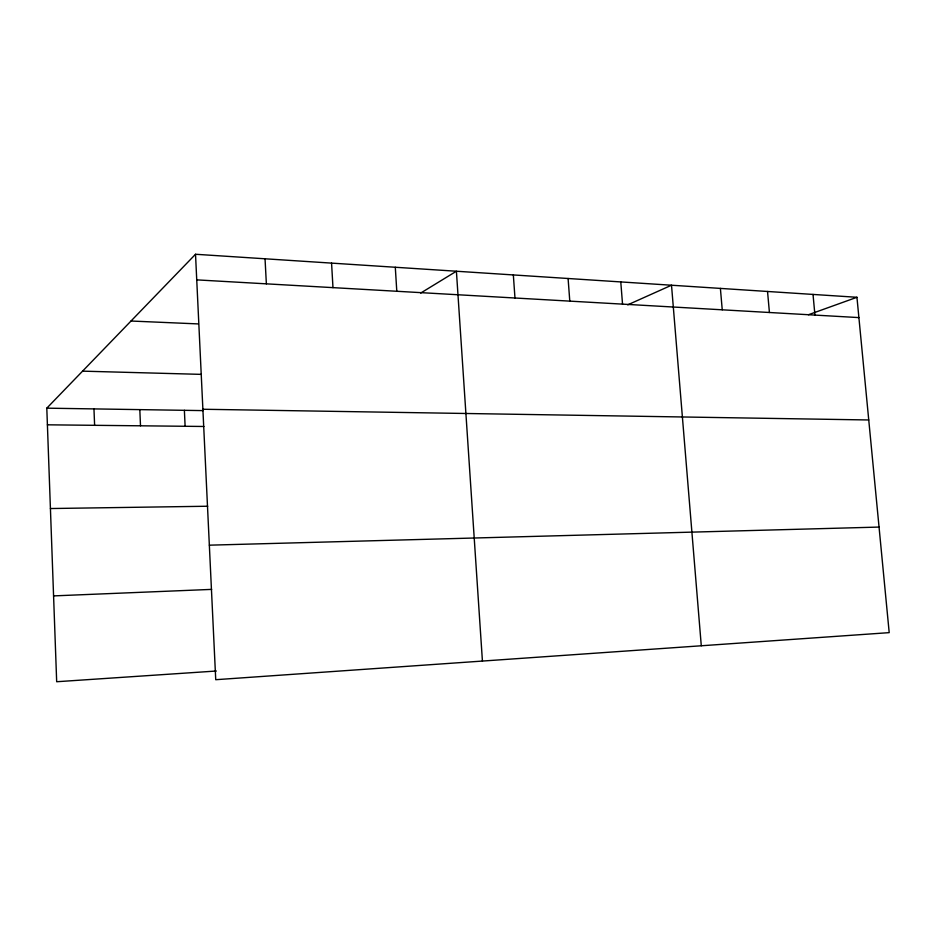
<?xml version="1.0" encoding="UTF-8"?>
<svg xmlns="http://www.w3.org/2000/svg" width="936" height="936" viewBox="0 0 936 936"><rect width="100%" height="100%" fill="white"/><g stroke="black" fill="none" stroke-linecap="round" stroke-linejoin="round"><path stroke-width="1.4" d="M216.345 671.018L56.675 681.736L46.8 408.166L195.519 254.264L856.943 297.285L889.2 632.642L215.736 679.7L195.519 254.264M420.673 293.073L456.405 271.229L482.426 661.062M627.728 304.844L671.51 285.223L701.286 645.77M808.423 314.742L856.943 297.285M53.574 595.893L211.665 589.387M209.348 545.173L879.044 527.073M50.415 508.54L207.71 506.236M47.397 424.815L203.919 426.477M202.89 409.254L868.737 419.971M46.8 408.166L203.171 410.611M82.567 371.147L201.041 374.365M131.017 321.025L198.409 323.926M196.736 279.876L858.897 317.596M813.021 294.43L814.94 315.093M767.532 291.47L769.427 312.507M720.392 288.405L722.241 309.816M620.779 281.923L622.534 304.13M568.093 278.495L569.79 301.135M513.337 274.938L514.975 298.011M395.296 267.263L396.794 291.271M331.566 263.11L332.982 287.644M265.04 258.781L266.362 283.842M184.38 410.319L185.117 426.278M139.815 409.629L140.505 425.798M93.963 408.903L94.618 425.318"/></g></svg>
